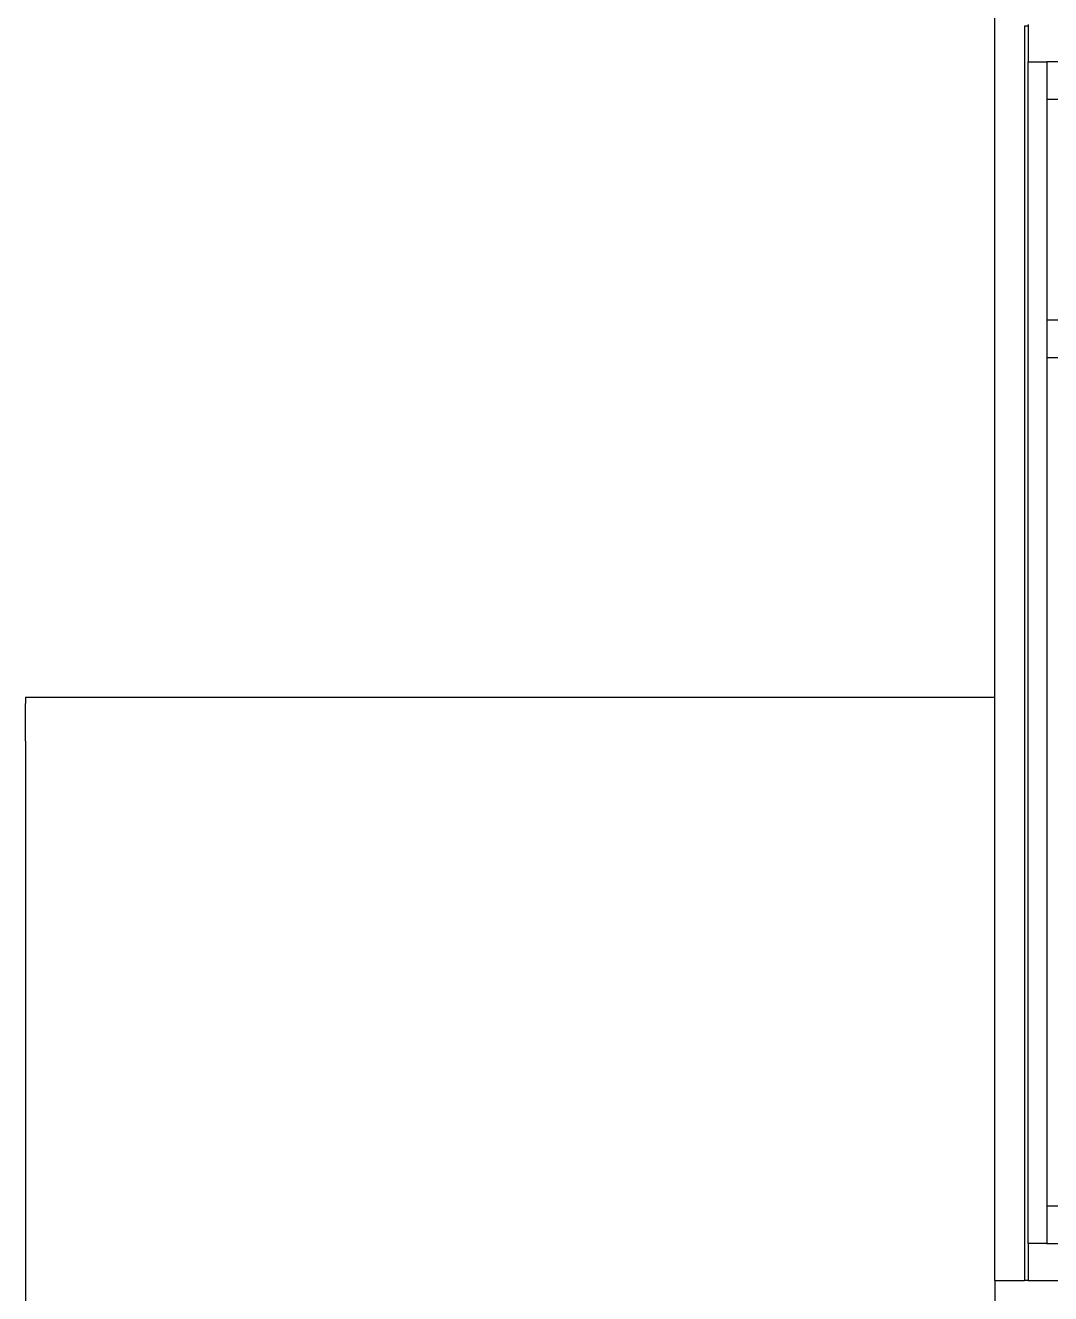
# Model space of a CAD drawing. Extents: x -35.6 to 35.6, y -12.2 to 13.4.
# Drawn here: x -21.49 to -18.735, y 7.424 to 10.831 of the extents above; entities that cross this region are included whole.
import ezdxf

# ---------------------------------------------------------------- set-up
doc = ezdxf.new("R2010")
doc.units = 0
doc.layers.get('0').update_dxf_attribs({"linetype": 'CONTINUOUS'})
doc.layers.add('SECTIONCUTEDGES', color=7, linetype='CONTINUOUS')

msp = doc.modelspace()

# ---------------------------------------------------------------- linework, layer by layer
for p, q in [((-18.8852, 10.6941), (-18.8852, 11.0729)), ((-18.8052, 10.8286), (-18.8052, 7.4586)), ((-18.7952, 10.8286), (-18.8052, 10.8286)), ((-18.7952, 7.5586), (-18.7952, 10.7329)), ((-18.8852, 10.5327), (-18.8852, 10.6941)), ((-18.7452, 10.6329), (-18.7452, 10.0386)), ((-18.8852, 10.1669), (-18.8852, 10.5327)), ((-18.8852, 10.0994), (-18.8852, 10.1669)), ((-18.8852, 9.1669), (-18.8852, 10.0994)), ((-18.7452, 9.9386), (-18.7452, 7.6586)), ((-18.8852, 9.0743), (-18.8852, 9.1669)), ((-18.8852, 9.0264), (-18.8852, 9.0743)), ((-21.4898, 9.0264), (-20.416, 9.0264)), ((-21.4898, 9.0264), (-21.4898, 9.0088)), ((-21.4898, 8.9077), (-21.4898, 9.0088)), ((-20.416, 9.0264), (-19.0065, 9.0264)), ((-19.0065, 9.0264), (-18.8852, 9.0264)), ((-18.8852, 7.4586), (-18.8852, 9.0264)), ((-21.4898, 8.9077), (-21.4898, 8.3505)), ((-21.4898, 8.3505), (-21.4898, 8.2253)), ((-21.4898, 8.2253), (-21.4898, 8.1948)), ((-21.4898, 8.1948), (-21.4898, 8.1669)), ((-21.4898, 8.1669), (-21.4898, 7.8315)), ((-21.4898, 7.8315), (-21.4898, 6.3922))]:
    msp.add_line(p, q)
at = {"layer": 'SECTIONCUTEDGES'}
for p, q in [((-18.7952, 10.8329), (-18.7952, 10.8286)), ((-18.7952, 10.8286), (-18.7952, 10.7329)), ((-18.7952, 10.7329), (-18.7452, 10.7329)), ((-18.7452, 10.7329), (-18.7452, 10.6329)), ((-18.5952, 10.7329), (-18.7452, 10.7329)), ((-18.7452, 10.6329), (-18.6705, 10.6329)), ((-18.7452, 10.0386), (-18.7452, 9.9386)), ((-18.6705, 10.0386), (-18.7452, 10.0386)), ((-18.7452, 9.9386), (-18.6705, 9.9386)), ((-18.6705, 7.6586), (-18.7452, 7.6586)), ((-18.7452, 7.6586), (-18.7452, 7.5586)), ((-18.7952, 7.5586), (-18.7952, 7.4586)), ((-18.7452, 7.5586), (-18.7952, 7.5586)), ((-18.7452, 7.5586), (-18.5952, 7.5586)), ((-18.8852, 7.4586), (-18.8852, 7.3636)), ((-18.8852, 7.4586), (-18.8052, 7.4586)), ((-18.7952, 7.4586), (-18.8052, 7.4586)), ((-18.7952, 7.4586), (-18.5952, 7.4586))]:
    msp.add_line(p, q, dxfattribs=at)

doc.saveas('drawing.dxf')
